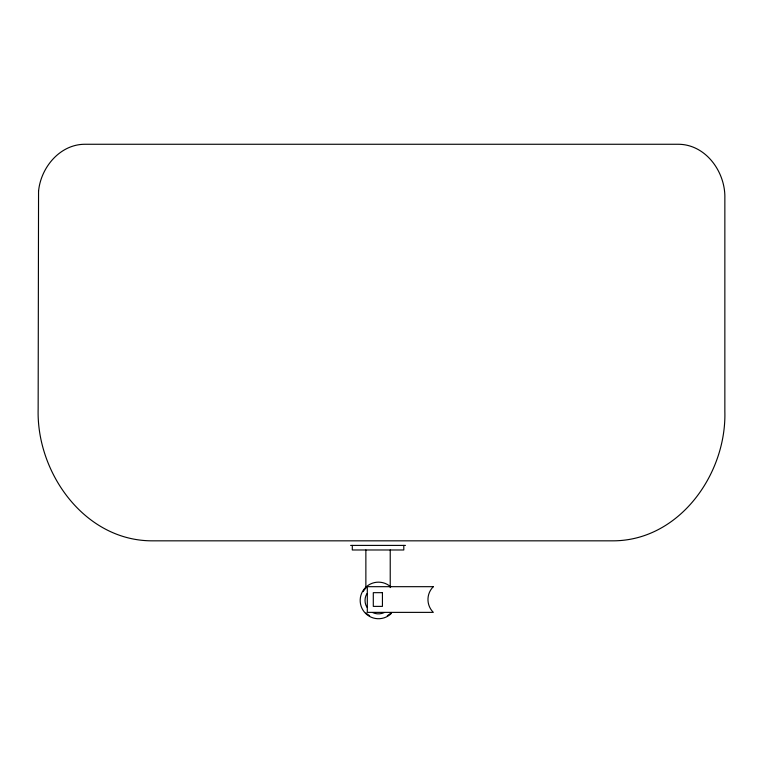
<?xml version="1.0" encoding="UTF-8"?>
<svg xmlns="http://www.w3.org/2000/svg" width="763" height="763" viewBox="0 0 763 763"><rect width="100%" height="100%" fill="white"/><g stroke="black" fill="none" stroke-linecap="round" stroke-linejoin="round"><path stroke-width="1.14" d="M350.618 545.411L405.477 545.411M403.799 545.411L403.799 549.98L352.296 549.98L352.296 545.411M390.227 549.98L390.227 587.605M365.868 549.98L365.868 587.605M391.4 613.376A18.293 18.293 0 0 1 365.763 613.595A18.293 18.293 0 0 1 365.096 587.968A18.293 18.293 0 0 1 390.704 586.852M384.142 612.613A13.429 13.429 0 0 1 372.783 612.613M366.831 607.157A13.429 13.429 0 0 1 366.831 593.728M390.933 612.918A17.635 17.635 0 0 1 387.28 615.712M369.645 615.712A17.635 17.635 0 0 1 365.992 612.918M363.198 591.63A17.635 17.635 0 0 1 365.992 587.977M38.551 191.341L38.15 409.187C36.386 472.793 84.579 540.824 152.133 540.833L612.889 540.833C679.251 540.824 726.586 474.004 724.85 411.524L724.85 198.17C725.575 172.123 705.842 144.274 678.173 144.264L85.027 144.264C59.924 144.217 40.706 167.574 38.551 191.341M433.327 586.68L367.308 586.68L367.308 612.374L433.327 612.374A18.064 18.064 0 0 1 433.327 586.68M382.435 592.67L373.298 592.67L373.298 606.385L382.435 606.385L382.435 592.67"/></g></svg>
